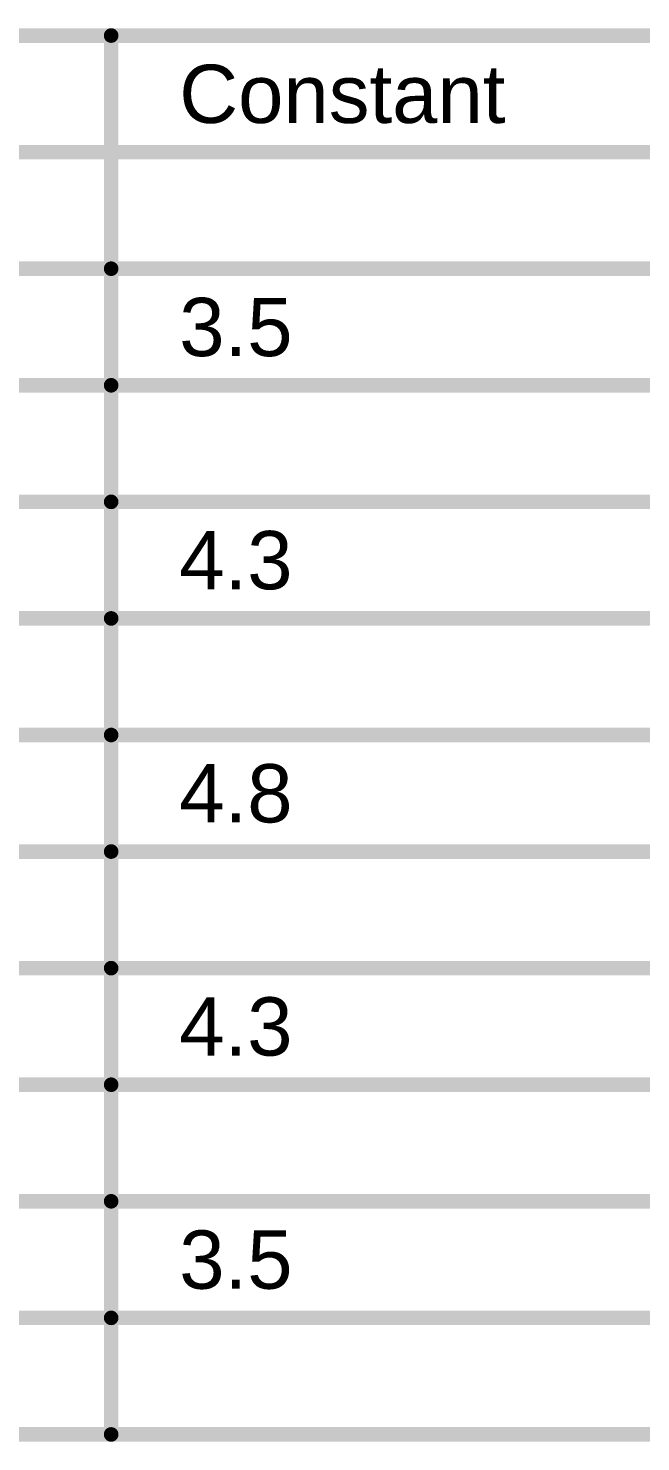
# Model space of a CAD drawing. Header units: inches. Extents: x -35 to 304, y -8 to 63.
# Drawn here: x 35.79 to 51.78, y 26.23 to 63.18 of the extents above; entities that cross this region are included whole.
import ezdxf

# ---------------------------------------------------------------- set-up
doc = ezdxf.new("R2010")
doc.units = ezdxf.units.IN
doc.layers.add('Fabrication', color=76, linetype='Continuous')
doc.styles.add('Arial', font='', dxfattribs={"height": 0.2})
doc.styles.get('Arial').set_extended_font_data('Arial')

msp = doc.modelspace()

# ---------------------------------------------------------------- linework, layer by layer
at = {"layer": 'Fabrication'}
for points in [[(-34.421, 62.992, 0.381, 0.381, 0), (80.864, 62.992, 0.381, 0.381, 0)], [(37.95, 26.416, 0.381, 0.381, 0), (37.95, 62.992, 0.381, 0.381, 0)], [(-34.421, 59.944, 0.381, 0.381, 0), (80.864, 59.944, 0.381, 0.381, 0)], [(21.444, 56.896, 0.381, 0.381, 0), (37.95, 56.896, 0.381, 0.381, 0)], [(37.95, 56.896, 0.381, 0.381, 0), (52.424, 56.896, 0.381, 0.381, 0)], [(21.444, 53.848, 0.381, 0.381, 0), (37.95, 53.848, 0.381, 0.381, 0)], [(37.95, 53.848, 0.381, 0.381, 0), (52.424, 53.848, 0.381, 0.381, 0)], [(21.444, 50.8, 0.381, 0.381, 0), (37.95, 50.8, 0.381, 0.381, 0)], [(37.95, 50.8, 0.381, 0.381, 0), (52.424, 50.8, 0.381, 0.381, 0)], [(21.444, 47.752, 0.381, 0.381, 0), (37.95, 47.752, 0.381, 0.381, 0)], [(37.95, 47.752, 0.381, 0.381, 0), (52.424, 47.752, 0.381, 0.381, 0)], [(21.444, 44.704, 0.381, 0.381, 0), (37.95, 44.704, 0.381, 0.381, 0)], [(37.95, 44.704, 0.381, 0.381, 0), (52.424, 44.704, 0.381, 0.381, 0)], [(21.444, 41.656, 0.381, 0.381, 0), (37.95, 41.656, 0.381, 0.381, 0)], [(37.95, 41.656, 0.381, 0.381, 0), (52.424, 41.656, 0.381, 0.381, 0)], [(21.444, 38.608, 0.381, 0.381, 0), (37.95, 38.608, 0.381, 0.381, 0)], [(37.95, 38.608, 0.381, 0.381, 0), (52.424, 38.608, 0.381, 0.381, 0)], [(21.444, 35.56, 0.381, 0.381, 0), (37.95, 35.56, 0.381, 0.381, 0)], [(37.95, 35.56, 0.381, 0.381, 0), (52.424, 35.56, 0.381, 0.381, 0)], [(21.444, 32.512, 0.381, 0.381, 0), (37.95, 32.512, 0.381, 0.381, 0)], [(37.95, 32.512, 0.381, 0.381, 0), (52.424, 32.512, 0.381, 0.381, 0)], [(21.444, 29.464, 0.381, 0.381, 0), (37.95, 29.464, 0.381, 0.381, 0)], [(37.95, 29.464, 0.381, 0.381, 0), (52.424, 29.464, 0.381, 0.381, 0)], [(21.444, 26.416, 0.381, 0.381, 0), (37.95, 26.416, 0.381, 0.381, 0)], [(37.95, 26.416, 0.381, 0.381, 0), (52.424, 26.416, 0.381, 0.381, 0)]]:
    msp.add_lwpolyline(points, format="xyseb", dxfattribs=at)
for points in [[(37.854, 62.992, 0.191, 0.191, 1), (38.045, 62.992, 0.191, 0.191, 1)], [(37.854, 56.896, 0.191, 0.191, 1), (38.045, 56.896, 0.191, 0.191, 1)], [(37.854, 56.896, 0.191, 0.191, 1), (38.045, 56.896, 0.191, 0.191, 1)], [(37.854, 53.848, 0.191, 0.191, 1), (38.045, 53.848, 0.191, 0.191, 1)], [(37.854, 53.848, 0.191, 0.191, 1), (38.045, 53.848, 0.191, 0.191, 1)], [(37.854, 50.8, 0.191, 0.191, 1), (38.045, 50.8, 0.191, 0.191, 1)], [(37.854, 50.8, 0.191, 0.191, 1), (38.045, 50.8, 0.191, 0.191, 1)], [(37.854, 47.752, 0.191, 0.191, 1), (38.045, 47.752, 0.191, 0.191, 1)], [(37.854, 47.752, 0.191, 0.191, 1), (38.045, 47.752, 0.191, 0.191, 1)], [(37.854, 44.704, 0.191, 0.191, 1), (38.045, 44.704, 0.191, 0.191, 1)], [(37.854, 44.704, 0.191, 0.191, 1), (38.045, 44.704, 0.191, 0.191, 1)], [(37.854, 41.656, 0.191, 0.191, 1), (38.045, 41.656, 0.191, 0.191, 1)], [(37.854, 41.656, 0.191, 0.191, 1), (38.045, 41.656, 0.191, 0.191, 1)], [(37.854, 38.608, 0.191, 0.191, 1), (38.045, 38.608, 0.191, 0.191, 1)], [(37.854, 38.608, 0.191, 0.191, 1), (38.045, 38.608, 0.191, 0.191, 1)], [(37.854, 35.56, 0.191, 0.191, 1), (38.045, 35.56, 0.191, 0.191, 1)], [(37.854, 35.56, 0.191, 0.191, 1), (38.045, 35.56, 0.191, 0.191, 1)], [(37.854, 32.512, 0.191, 0.191, 1), (38.045, 32.512, 0.191, 0.191, 1)], [(37.854, 32.512, 0.191, 0.191, 1), (38.045, 32.512, 0.191, 0.191, 1)], [(37.854, 29.464, 0.191, 0.191, 1), (38.045, 29.464, 0.191, 0.191, 1)], [(37.854, 29.464, 0.191, 0.191, 1), (38.045, 29.464, 0.191, 0.191, 1)], [(37.854, 26.416, 0.191, 0.191, 1), (38.045, 26.416, 0.191, 0.191, 1)], [(37.854, 26.416, 0.191, 0.191, 1), (38.045, 26.416, 0.191, 0.191, 1)], [(37.854, 26.416, 0.191, 0.191, 1), (38.045, 26.416, 0.191, 0.191, 1)]]:
    msp.add_lwpolyline(points, format="xyseb", close=True, dxfattribs=at)

# ---------------------------------------------------------------- texts
at = {"layer": 'Fabrication', "style": 'Arial'}
for s, p in [('Constant', (39.728, 60.706)), ('3.5', (39.728, 54.61)), ('4.3', (39.728, 48.514)), ('4.8', (39.728, 42.418)), ('4.3', (39.728, 36.322)), ('3.5', (39.728, 30.226))]:
    msp.add_text(s, height=1.524, dxfattribs=at).set_placement(p)

doc.saveas('drawing.dxf')
